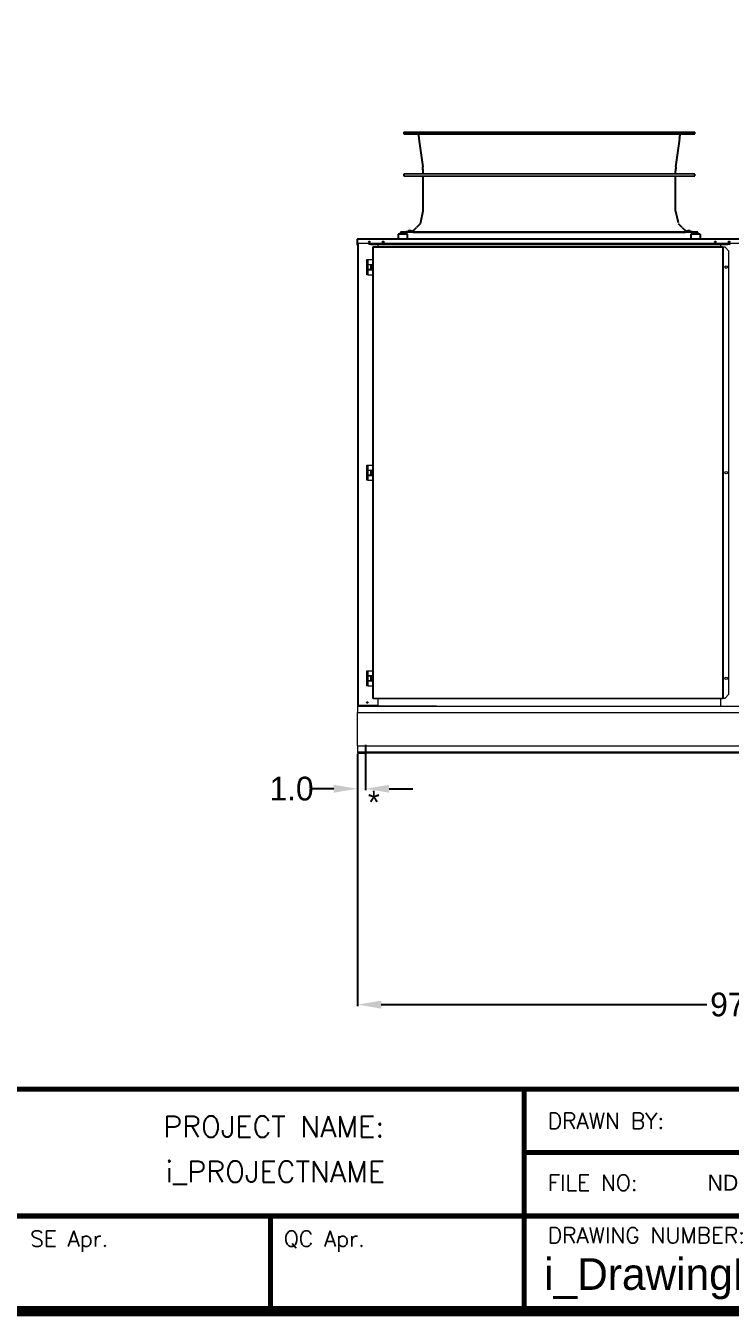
# Model space of a CAD drawing. Header units: inches. Extents: x 3125 to 3654, y -700 to -366.
# Drawn here: x 3472.2 to 3561.3, y -692.7 to -529.6 of the extents above; entities that cross this region are included whole.
import ezdxf
from ezdxf.enums import TextEntityAlignment as Align

# ---------------------------------------------------------------- set-up
doc = ezdxf.new("R2010")
doc.units = ezdxf.units.IN
doc.header["$MEASUREMENT"] = 0
doc.header["$PDSIZE"] = -1
doc.styles.add('SIMPLEX', font='SIMPLEX')
doc.dimstyles.get("Standard").update_dxf_attribs({"dimtxt": 3, "dimasz": 3, "dimexe": 0.18, "dimexo": 0.0625, "dimgap": 0.09, "dimtad": 0, "dimtih": 1, "dimtoh": 1, "dimdec": 1, "dimzin": 0, "dimdsep": 46, "dimtxsty": 'Standard', "dimcen": 0.09, "dimadec": 0, "dimazin": 0, "dimtfac": 1, "dimtdec": 1, "dimtofl": 0, "dimtmove": 0, "dimatfit": 3, "dimfxl": 1, "dimtolj": 1, "dimtzin": 0, "dimarcsym": 0})

# ---------------------------------------------------------------- blocks, each defined once
blk = doc.blocks.new('*D9')
at = {"color": 0, "lineweight": -2}
for p, q in [((3514.13, -621.63), (3514.13, -626.22)), ((3515.13, -622.56), (3515.13, -626.22)), ((3511.13, -626.04), (3508.13, -626.04)), ((3518.13, -626.04), (3521.13, -626.04))]:
    blk.add_line(p, q, dxfattribs=at)
at = {"color": 0}
for points in [[(3511.13, -625.54), (3511.13, -626.54), (3514.13, -626.04)], [(3518.13, -625.54), (3518.13, -626.54), (3515.13, -626.04)]]:
    blk.add_solid(points, dxfattribs=at)
at = {"layer": 'Defpoints', "color": 0}
for p in [(3514.13, -621.56), (3515.13, -622.5), (3514.13, -626.04)]:
    blk.add_point(p, dxfattribs=at)
at = {"color": 0, "insert": (3505.79, -626.04), "char_height": 3, "attachment_point": 5}
blk.add_mtext('\\A1;1.0', dxfattribs=at)
blk = doc.blocks.new('*D10')
at = {"color": 0, "lineweight": -2}
for p, q in [((3611.13, -621.56), (3611.13, -653.52)), ((3514.13, -621.69), (3514.13, -653.52)), ((3517.13, -653.34), (3558.29, -653.34)), ((3608.13, -653.34), (3566.97, -653.34))]:
    blk.add_line(p, q, dxfattribs=at)
at = {"color": 0}
for points in [[(3517.13, -652.84), (3517.13, -653.84), (3514.13, -653.34)], [(3608.13, -652.84), (3608.13, -653.84), (3611.13, -653.34)]]:
    blk.add_solid(points, dxfattribs=at)
at = {"layer": 'Defpoints', "color": 0}
for p in [(3514.13, -621.63), (3611.13, -621.5), (3514.13, -653.34)]:
    blk.add_point(p, dxfattribs=at)
at = {"color": 0, "insert": (3562.63, -653.34), "char_height": 3, "attachment_point": 5}
blk.add_mtext('\\A1;97.0', dxfattribs=at)

msp = doc.modelspace()

# ---------------------------------------------------------------- linework, layer by layer
at = {"color": 7, "linetype": 'Continuous', "lineweight": 25}
for p, q in [((3519.97, -543), (3519.97, -543.22)), ((3519.97, -543), (3525.36, -543)), ((3519.97, -543), (3519.97, -543.22)), ((3519.97, -543), (3525.36, -543)), ((3519.97, -543.22), (3520.62, -543.23)), ((3519.97, -543.22), (3525.36, -543.22)), ((3519.97, -543.22), (3520.62, -543.23)), ((3519.97, -543.22), (3525.36, -543.22)), ((3521.43, -543.24), (3521.67, -543.24)), ((3521.43, -543.24), (3521.67, -543.24)), ((3525.36, -543), (3556.78, -543)), ((3525.36, -543), (3556.78, -543)), ((3525.36, -543.22), (3556.78, -543.22)), ((3525.36, -543.22), (3556.78, -543.22)), ((3555.08, -543.24), (3555.32, -543.24)), ((3555.08, -543.24), (3555.32, -543.24)), ((3556.13, -543.23), (3556.78, -543.22)), ((3556.13, -543.23), (3556.78, -543.22)), ((3556.78, -543.22), (3556.78, -543)), ((3556.78, -543.22), (3556.78, -543)), ((3521.83, -543.37), (3521.89, -543.83)), ((3521.83, -543.37), (3521.89, -543.83)), ((3521.87, -543.83), (3521.96, -544.46)), ((3521.87, -543.83), (3521.96, -544.46)), ((3521.96, -544.46), (3522.38, -547.42)), ((3521.96, -544.46), (3522.38, -547.42)), ((3554.38, -547.42), (3554.8, -544.46)), ((3554.38, -547.42), (3554.8, -544.46)), ((3554.79, -544.46), (3554.88, -543.83)), ((3554.79, -544.46), (3554.88, -543.83)), ((3554.86, -543.83), (3554.93, -543.37)), ((3554.86, -543.83), (3554.93, -543.37)), ((3522.41, -547.96), (3522.41, -548.3)), ((3522.41, -547.96), (3522.41, -548.3)), ((3554.34, -548.3), (3554.34, -547.96)), ((3554.34, -548.3), (3554.34, -547.96)), ((3522.41, -548.3), (3519.97, -548.32)), ((3522.41, -548.3), (3519.97, -548.32)), ((3519.97, -548.32), (3519.97, -548.53)), ((3519.97, -548.32), (3519.97, -548.53)), ((3519.97, -548.53), (3522.41, -548.56)), ((3519.97, -548.53), (3522.41, -548.56)), ((3556.78, -548.32), (3522.41, -548.3)), ((3556.78, -548.32), (3522.41, -548.3)), ((3522.41, -548.56), (3556.78, -548.53)), ((3522.41, -548.56), (3556.78, -548.53)), ((3522.41, -548.56), (3522.41, -553.02)), ((3522.41, -548.56), (3522.41, -553.02)), ((3554.34, -553.02), (3554.34, -548.56)), ((3554.34, -553.02), (3554.34, -548.56)), ((3556.78, -548.53), (3556.78, -548.32)), ((3556.78, -548.53), (3556.78, -548.32)), ((3522.41, -553.02), (3522.08, -554.45)), ((3522.41, -553.02), (3522.08, -554.45)), ((3554.34, -553.02), (3554.68, -554.45)), ((3554.34, -553.02), (3554.68, -554.45)), ((3522.04, -554.62), (3521.58, -555.08)), ((3522.04, -554.62), (3521.58, -555.08)), ((3522.08, -554.45), (3522.04, -554.62)), ((3522.08, -554.45), (3522.04, -554.62)), ((3555.18, -555.08), (3554.71, -554.62)), ((3555.18, -555.08), (3554.71, -554.62)), ((3519.28, -555.91), (3519.28, -556.5)), ((3520.46, -555.91), (3519.28, -555.91)), ((3519.28, -555.91), (3519.28, -556.5)), ((3520.46, -555.91), (3519.28, -555.91)), ((3519.66, -555.68), (3519.57, -555.68)), ((3519.57, -555.68), (3519.57, -555.68)), ((3519.57, -555.68), (3519.58, -555.85)), ((3519.66, -555.68), (3519.57, -555.68)), ((3519.57, -555.68), (3519.57, -555.68)), ((3519.57, -555.68), (3519.58, -555.85)), ((3519.6, -555.85), (3519.59, -555.68)), ((3519.6, -555.85), (3519.59, -555.68)), ((3520.3, -555.67), (3519.66, -555.68)), ((3520.3, -555.67), (3519.66, -555.68)), ((3520.3, -555.6), (3520.3, -555.68)), ((3520.43, -555.6), (3520.3, -555.6)), ((3520.3, -555.6), (3520.3, -555.68)), ((3520.43, -555.6), (3520.3, -555.6)), ((3520.32, -555.68), (3520.31, -555.68)), ((3520.32, -555.68), (3520.31, -555.68)), ((3520.37, -555.68), (3520.32, -555.68)), ((3520.37, -555.68), (3520.32, -555.68)), ((3521.17, -555.6), (3520.43, -555.6)), ((3521.17, -555.6), (3520.43, -555.6)), ((3520.46, -556.5), (3520.46, -555.91)), ((3520.46, -556.5), (3520.46, -555.91)), ((3520.5, -555.56), (3520.5, -555.6)), ((3520.57, -555.56), (3520.5, -555.56)), ((3520.5, -555.56), (3520.5, -555.6)), ((3520.57, -555.56), (3520.5, -555.56)), ((3520.97, -555.56), (3520.57, -555.56)), ((3520.97, -555.56), (3520.57, -555.56)), ((3520.64, -555.48), (3520.64, -555.48)), ((3520.64, -555.48), (3520.64, -555.48)), ((3520.64, -555.48), (3520.64, -555.48)), ((3520.64, -555.48), (3520.64, -555.48)), ((3520.65, -555.48), (3520.65, -555.48)), ((3520.65, -555.48), (3520.66, -555.48)), ((3520.65, -555.48), (3520.65, -555.48)), ((3520.65, -555.48), (3520.66, -555.48)), ((3520.66, -555.48), (3520.66, -555.48)), ((3520.66, -555.48), (3520.66, -555.48)), ((3520.68, -555.48), (3520.68, -555.48)), ((3520.68, -555.48), (3520.68, -555.48)), ((3520.75, -555.48), (3520.75, -555.48)), ((3520.75, -555.48), (3520.75, -555.48)), ((3520.78, -555.48), (3520.78, -555.48)), ((3520.78, -555.48), (3520.78, -555.48)), ((3520.83, -555.48), (3520.83, -555.48)), ((3520.83, -555.48), (3520.83, -555.48)), ((3520.84, -555.48), (3520.84, -555.48)), ((3520.84, -555.48), (3520.84, -555.48)), ((3520.97, -555.57), (3521.26, -555.41)), ((3520.97, -555.57), (3521.26, -555.41)), ((3520.97, -555.6), (3520.97, -555.56)), ((3520.97, -555.6), (3520.97, -555.56)), ((3521.17, -555.68), (3521.17, -555.6)), ((3521.17, -555.68), (3521.17, -555.6)), ((3521.17, -555.64), (3555.59, -555.64)), ((3521.17, -555.64), (3555.59, -555.64)), ((3555.59, -555.67), (3521.17, -555.67)), ((3555.59, -555.67), (3521.17, -555.67)), ((3521.26, -555.41), (3521.59, -555.08)), ((3521.26, -555.41), (3521.59, -555.08)), ((3555.16, -555.08), (3555.5, -555.41)), ((3555.16, -555.08), (3555.5, -555.41)), ((3555.41, -555.91), (3555.41, -555.91)), ((3555.41, -555.91), (3555.41, -555.91)), ((3555.5, -555.41), (3555.79, -555.57)), ((3555.5, -555.41), (3555.79, -555.57)), ((3555.59, -555.6), (3555.59, -555.68)), ((3555.71, -555.6), (3555.59, -555.6)), ((3555.59, -555.6), (3555.59, -555.68)), ((3555.71, -555.6), (3555.59, -555.6)), ((3556.45, -555.6), (3555.71, -555.6)), ((3556.45, -555.6), (3555.71, -555.6)), ((3555.79, -555.56), (3555.78, -555.6)), ((3555.79, -555.56), (3555.78, -555.6)), ((3555.85, -555.56), (3555.79, -555.56)), ((3555.85, -555.56), (3555.79, -555.56)), ((3556.25, -555.56), (3555.85, -555.56)), ((3556.25, -555.56), (3555.85, -555.56)), ((3556.1, -555.48), (3556.1, -555.48)), ((3556.1, -555.48), (3556.1, -555.48)), ((3556.26, -555.6), (3556.25, -555.56)), ((3556.26, -555.6), (3556.25, -555.56)), ((3556.29, -555.91), (3556.29, -556.5)), ((3557.47, -555.91), (3556.29, -555.91)), ((3556.29, -555.91), (3556.29, -556.5)), ((3557.47, -555.91), (3556.29, -555.91)), ((3556.44, -555.68), (3556.39, -555.68)), ((3556.44, -555.68), (3556.39, -555.68)), ((3556.45, -555.68), (3556.44, -555.68)), ((3556.45, -555.68), (3556.44, -555.68)), ((3556.45, -555.68), (3556.45, -555.6)), ((3556.45, -555.68), (3556.45, -555.6)), ((3557.1, -555.68), (3556.45, -555.67)), ((3557.1, -555.68), (3556.45, -555.67)), ((3557.18, -555.68), (3557.1, -555.68)), ((3557.18, -555.68), (3557.1, -555.68)), ((3557.16, -555.85), (3557.16, -555.68)), ((3557.16, -555.85), (3557.16, -555.68)), ((3557.18, -555.85), (3557.18, -555.68)), ((3557.18, -555.85), (3557.18, -555.68)), ((3557.47, -555.91), (3557.47, -556.5)), ((3557.47, -555.91), (3557.47, -556.5)), ((3519.28, -556.5), (3520.46, -556.5)), ((3519.28, -556.5), (3520.46, -556.5)), ((3520.46, -556.5), (3556.29, -556.5)), ((3520.46, -556.5), (3556.29, -556.5)), ((3556.29, -556.5), (3557.47, -556.5)), ((3556.29, -556.5), (3557.47, -556.5))]:
    msp.add_line(p, q, dxfattribs=at)
at = {"color": 7, "linetype": 'Continuous', "lineweight": 15}
for p, q in [((3514.13, -556.58), (3514.05, -556.58)), ((3514.05, -556.58), (3514.05, -557.25)), ((3514.05, -557.25), (3514.13, -557.25)), ((3562.63, -556.5), (3514.13, -556.5)), ((3514.13, -556.58), (3514.13, -556.5)), ((3562.63, -556.58), (3514.13, -556.58)), ((3514.13, -557.11), (3514.13, -556.58)), ((3514.13, -556.58), (3514.13, -557.25)), ((3515.57, -557.11), (3514.13, -557.11)), ((3514.13, -557.11), (3514.13, -615.5)), ((3514.2, -557.11), (3514.2, -615.5)), ((3515.57, -557.11), (3515.57, -557.15)), ((3515.57, -557.11), (3561.19, -557.11)), ((3515.57, -557.11), (3515.57, -557.11)), ((3561.19, -557.11), (3515.57, -557.11)), ((3515.57, -557.15), (3515.57, -557.23)), ((3515.82, -557.16), (3515.57, -557.15)), ((3515.82, -557.24), (3515.57, -557.23)), ((3515.82, -557.16), (3515.82, -557.24)), ((3515.82, -557.16), (3560.94, -557.16)), ((3515.82, -557.24), (3560.94, -557.24)), ((3516.03, -557.56), (3516.03, -614.59)), ((3516.03, -557.56), (3516.1, -557.56)), ((3516.1, -557.56), (3516.1, -557.48)), ((3516.1, -557.48), (3560.29, -557.48)), ((3516.1, -557.56), (3516.1, -614.59)), ((3516.1, -557.56), (3560.29, -557.56)), ((3516.68, -557.24), (3516.68, -557.48)), ((3560.08, -557.48), (3560.08, -557.24)), ((3560.29, -557.48), (3560.29, -557.56)), ((3560.29, -557.56), (3560.29, -614.59)), ((3560.29, -557.56), (3560.37, -557.56)), ((3560.37, -557.56), (3560.37, -614.59)), ((3560.37, -614.59), (3560.37, -557.56)), ((3560.37, -557.56), (3560.37, -557.56)), ((3560.6, -557.56), (3560.37, -557.56)), ((3560.6, -557.56), (3561.1, -558.06)), ((3561.19, -557.15), (3560.94, -557.16)), ((3560.94, -557.16), (3560.94, -557.24)), ((3561.19, -557.23), (3560.94, -557.24)), ((3561.19, -557.15), (3561.19, -557.11)), ((3561.19, -557.11), (3561.19, -557.11)), ((3562.63, -557.11), (3561.19, -557.11)), ((3561.19, -557.15), (3561.19, -557.23)), ((3515.3, -559.74), (3515.3, -559.11)), ((3515.3, -559.11), (3515.43, -559.11)), ((3515.43, -559.11), (3515.43, -559.74)), ((3515.43, -559.11), (3516.03, -559.11)), ((3561.1, -614.09), (3561.1, -558.06)), ((3515.43, -559.74), (3515.3, -559.74)), ((3515.3, -560.39), (3515.3, -559.76)), ((3515.3, -559.76), (3515.43, -559.76)), ((3515.43, -560.39), (3515.3, -560.39)), ((3515.3, -561.04), (3515.3, -560.41)), ((3515.3, -560.41), (3515.43, -560.41)), ((3515.43, -561.04), (3515.3, -561.04)), ((3515.43, -559.74), (3516.03, -559.74)), ((3515.43, -559.76), (3515.43, -560.39)), ((3515.43, -559.76), (3515.81, -559.76)), ((3515.81, -560.39), (3515.43, -560.39)), ((3515.43, -560.41), (3515.43, -561.04)), ((3515.43, -560.41), (3516.03, -560.41)), ((3515.43, -561.04), (3516.03, -561.04)), ((3515.46, -559.74), (3515.46, -559.76)), ((3515.46, -560.39), (3515.46, -560.41)), ((3515.78, -559.76), (3515.78, -559.74)), ((3515.78, -560.41), (3515.78, -560.39)), ((3515.81, -560.39), (3515.81, -559.76)), ((3515.81, -559.76), (3515.93, -559.76)), ((3515.93, -560.39), (3515.81, -560.39)), ((3515.93, -559.76), (3515.93, -560.39)), ((3515.3, -585.74), (3515.3, -585.11)), ((3515.3, -585.11), (3515.43, -585.11)), ((3515.43, -585.74), (3515.3, -585.74)), ((3515.3, -586.39), (3515.3, -585.76)), ((3515.3, -585.76), (3515.43, -585.76)), ((3515.43, -585.11), (3515.43, -585.74)), ((3515.43, -585.11), (3516.03, -585.11)), ((3515.43, -585.74), (3516.03, -585.74)), ((3515.43, -585.76), (3515.43, -586.39)), ((3515.43, -585.76), (3515.81, -585.76)), ((3515.46, -585.74), (3515.46, -585.76)), ((3515.78, -585.76), (3515.78, -585.74)), ((3515.81, -586.39), (3515.81, -585.76)), ((3515.81, -585.76), (3515.93, -585.76)), ((3515.93, -585.76), (3515.93, -586.39)), ((3515.43, -586.39), (3515.3, -586.39)), ((3515.3, -587.04), (3515.3, -586.41)), ((3515.3, -586.41), (3515.43, -586.41)), ((3515.43, -587.04), (3515.3, -587.04)), ((3515.81, -586.39), (3515.43, -586.39)), ((3515.43, -586.41), (3515.43, -587.04)), ((3515.43, -586.41), (3516.03, -586.41)), ((3515.43, -587.04), (3516.03, -587.04)), ((3515.46, -586.39), (3515.46, -586.41)), ((3515.78, -586.41), (3515.78, -586.39)), ((3515.93, -586.39), (3515.81, -586.39)), ((3515.3, -611.74), (3515.3, -611.11)), ((3515.3, -611.11), (3515.43, -611.11)), ((3515.43, -611.74), (3515.3, -611.74)), ((3515.3, -612.39), (3515.3, -611.76)), ((3515.3, -611.76), (3515.43, -611.76)), ((3515.43, -611.11), (3515.43, -611.74)), ((3515.43, -611.11), (3516.03, -611.11)), ((3515.43, -611.74), (3516.03, -611.74)), ((3515.43, -611.76), (3515.43, -612.39)), ((3515.43, -611.76), (3515.81, -611.76)), ((3515.46, -611.74), (3515.46, -611.76)), ((3515.78, -611.76), (3515.78, -611.74)), ((3515.81, -612.39), (3515.81, -611.76)), ((3515.81, -611.76), (3515.93, -611.76)), ((3515.93, -611.76), (3515.93, -612.39)), ((3515.43, -612.39), (3515.3, -612.39)), ((3515.3, -613.04), (3515.3, -612.41)), ((3515.3, -612.41), (3515.43, -612.41)), ((3515.43, -613.04), (3515.3, -613.04)), ((3515.81, -612.39), (3515.43, -612.39)), ((3515.43, -612.41), (3515.43, -613.04)), ((3515.43, -612.41), (3516.03, -612.41)), ((3515.43, -613.04), (3516.03, -613.04)), ((3515.46, -612.39), (3515.46, -612.41)), ((3515.78, -612.41), (3515.78, -612.39)), ((3515.93, -612.39), (3515.81, -612.39)), ((3516.03, -614.59), (3516.1, -614.59)), ((3516.1, -614.59), (3560.29, -614.59)), ((3516.1, -614.67), (3516.1, -614.59)), ((3560.29, -614.67), (3516.1, -614.67)), ((3516.68, -614.67), (3516.68, -615.5)), ((3560.08, -615.5), (3560.08, -614.67)), ((3560.29, -614.59), (3560.37, -614.59)), ((3560.29, -614.59), (3560.29, -614.67)), ((3560.37, -614.59), (3560.37, -614.59)), ((3560.37, -614.59), (3560.6, -614.59)), ((3561.1, -614.09), (3560.6, -614.59)), ((3514.2, -615.5), (3514.13, -615.5)), ((3514.13, -615.5), (3514.13, -615.61)), ((3514.13, -615.61), (3611.13, -615.61)), ((3514.13, -615.61), (3514.13, -616.38)), ((3524.13, -615.61), (3514.13, -615.61)), ((3514.13, -616.38), (3611.13, -616.38)), ((3514.13, -620.63), (3514.13, -616.38)), ((3516.68, -615.5), (3514.2, -615.5)), ((3514.13, -620.63), (3611.13, -620.63)), ((3514.13, -620.63), (3514.13, -621.39)), ((3514.13, -621.39), (3611.13, -621.39)), ((3514.13, -621.39), (3514.13, -621.5)), ((3514.13, -621.5), (3611.13, -621.5))]:
    msp.add_line(p, q, dxfattribs=at)
at = {"color": 7}
for p, q in [((3514.13, -621.5), (3515.13, -621.5)), ((3515.13, -620.5), (3515.13, -622.5))]:
    msp.add_line(p, q, dxfattribs=at)
at = {"color": 7, "lineweight": 25}
for p, q in [((3422.94, -664.03), (3583.32, -664.03)), ((3535.2, -664.03), (3535.2, -680.07)), ((3535.2, -672.05), (3583.32, -672.05)), ((3535.2, -680.07), (3535.2, -672.05)), ((3583.32, -680.07), (3422.94, -680.07)), ((3503.13, -680.07), (3503.13, -692.1)), ((3535.2, -680.07), (3535.2, -692.1))]:
    msp.add_line(p, q, dxfattribs=at)
for points, const_width in [([(3134.25, -692.1), (3647.47, -692.1), (3647.47, -371.34), (3134.25, -371.34), (3134.25, -692.1)], 1.28), ([(3647.47, -664.03), (3262.56, -664.03), (3262.56, -692.1)], 0.642), ([(3535.2, -664.03), (3535.2, -692.1)], 0.642), ([(3583.32, -672.05), (3535.2, -672.05), (3535.2, -692.1)], 0.642), ([(3583.32, -680.07), (3422.94, -680.07)], 0.642), ([(3503.13, -680.07), (3503.13, -692.1)], 0.642)]:
    msp.add_lwpolyline(points, dxfattribs=dict(at, const_width=const_width))
at = {"color": 7, "linetype": 'Continuous', "lineweight": 15}
for centre, radius in [((3515.63, -556.88), 0.0995), ((3517.38, -556.88), 0.0995), ((3559.38, -556.88), 0.0995), ((3561.13, -556.88), 0.0995), ((3560.74, -560.08), 0.156), ((3560.74, -586.08), 0.156), ((3560.74, -612.08), 0.156), ((3515.38, -615.13), 0.0995)]:
    msp.add_circle(centre, radius, dxfattribs=at)
at = {"color": 7, "linetype": 'Continuous', "lineweight": 25}
for centre, radius, start, end in [((3518.48, -547.96), 3.94, 0, 8.0002), ((3518.48, -547.96), 3.94, 0, 8.0002), ((3558.28, -547.96), 3.94, 171.9998, 180), ((3558.28, -547.96), 3.94, 171.9998, 180), ((3519.64, -555.85), 0.0591, 181, 270), ((3519.64, -555.85), 0.0591, 181, 270), ((3556.02, -555.78), 0.316, 111.9844, 137.4745), ((3556.02, -555.78), 0.316, 111.9844, 137.4745), ((3556.02, -555.78), 0.316, 42.5255, 68.0514), ((3556.02, -555.78), 0.316, 42.5255, 68.0514)]:
    msp.add_arc(centre, radius, start, end, dxfattribs=at)
at = {"color": 7, "linetype": 'Continuous', "lineweight": 15}
for radius in [0.0757, 0.001]:
    msp.add_arc((3514.13, -556.58), radius, 90, 180, dxfattribs=at)
at = {"color": 7, "linetype": 'Continuous', "lineweight": 25}
for points, knots in [([(3520.62, -543.23), (3520.62, -543.23), (3520.63, -543.23), (3520.66, -543.23), (3520.71, -543.23), (3520.78, -543.23), (3520.87, -543.23), (3520.98, -543.23), (3521.11, -543.23), (3521.24, -543.24), (3521.35, -543.24), (3521.42, -543.24), (3521.43, -543.24)], [0, 0, 0, 0, 0.085907, 0.192945, 0.303087, 0.410126, 0.520268, 0.62731, 0.737455, 0.844501, 0.954651, 1, 1, 1, 1]), ([(3520.62, -543.23), (3520.62, -543.23), (3520.63, -543.23), (3520.66, -543.23), (3520.71, -543.23), (3520.78, -543.23), (3520.87, -543.23), (3520.98, -543.23), (3521.11, -543.23), (3521.24, -543.24), (3521.35, -543.24), (3521.42, -543.24), (3521.43, -543.24)], [0, 0, 0, 0, 0.085907, 0.192945, 0.303087, 0.410126, 0.520268, 0.62731, 0.737455, 0.844501, 0.954651, 1, 1, 1, 1]), ([(3520.77, -543.23), (3520.78, -543.23), (3520.81, -543.23), (3520.88, -543.23), (3520.96, -543.23), (3521.05, -543.23), (3521.13, -543.23), (3521.2, -543.23), (3521.24, -543.23), (3521.26, -543.23), (3521.25, -543.23), (3521.23, -543.23), (3521.2, -543.23), (3521.13, -543.23), (3521.05, -543.23), (3520.96, -543.23), (3520.87, -543.23), (3520.81, -543.23), (3520.76, -543.23), (3520.74, -543.23), (3520.75, -543.23), (3520.76, -543.23), (3520.77, -543.23)], [0, 0, 0, 0, 0.053684, 0.107369, 0.161054, 0.214742, 0.268431, 0.32212, 0.375808, 0.429494, 0.483179, 0.5, 0.553684, 0.607368, 0.661054, 0.714742, 0.768431, 0.82212, 0.875808, 0.929494, 0.983178, 1, 1, 1, 1]), ([(3520.77, -543.23), (3520.78, -543.23), (3520.81, -543.23), (3520.88, -543.23), (3520.96, -543.23), (3521.05, -543.23), (3521.13, -543.23), (3521.2, -543.23), (3521.24, -543.23), (3521.26, -543.23), (3521.25, -543.23), (3521.23, -543.23), (3521.2, -543.23), (3521.13, -543.23), (3521.05, -543.23), (3520.96, -543.23), (3520.87, -543.23), (3520.81, -543.23), (3520.76, -543.23), (3520.74, -543.23), (3520.75, -543.23), (3520.76, -543.23), (3520.77, -543.23)], [0, 0, 0, 0, 0.053684, 0.107369, 0.161054, 0.214742, 0.268431, 0.32212, 0.375808, 0.429494, 0.483179, 0.5, 0.553684, 0.607368, 0.661054, 0.714742, 0.768431, 0.82212, 0.875808, 0.929494, 0.983178, 1, 1, 1, 1]), ([(3521.83, -543.37), (3521.82, -543.36), (3521.82, -543.32), (3521.78, -543.28), (3521.74, -543.25), (3521.7, -543.24), (3521.68, -543.24), (3521.67, -543.24)], [0, 0, 0, 0, 0.236553, 0.473094, 0.709954, 0.947343, 1, 1, 1, 1]), ([(3521.83, -543.37), (3521.82, -543.36), (3521.82, -543.32), (3521.78, -543.28), (3521.74, -543.25), (3521.7, -543.24), (3521.68, -543.24), (3521.67, -543.24)], [0, 0, 0, 0, 0.236553, 0.473094, 0.709954, 0.947343, 1, 1, 1, 1]), ([(3523.47, -543.23), (3523.49, -543.23), (3523.53, -543.23), (3523.62, -543.23), (3523.71, -543.23), (3523.79, -543.23), (3523.85, -543.23), (3523.89, -543.23), (3523.91, -543.23), (3523.89, -543.23), (3523.86, -543.23), (3523.82, -543.23), (3523.76, -543.23), (3523.68, -543.23), (3523.59, -543.23), (3523.51, -543.23), (3523.44, -543.23), (3523.4, -543.23), (3523.39, -543.23), (3523.4, -543.23), (3523.43, -543.23), (3523.46, -543.23), (3523.47, -543.23)], [0, 0, 0, 0, 0.053685, 0.107369, 0.161054, 0.214742, 0.268431, 0.32212, 0.375808, 0.429494, 0.483179, 0.5, 0.553684, 0.607369, 0.661054, 0.714742, 0.768431, 0.82212, 0.875808, 0.929494, 0.983179, 1, 1, 1, 1]), ([(3523.47, -543.23), (3523.49, -543.23), (3523.53, -543.23), (3523.62, -543.23), (3523.71, -543.23), (3523.79, -543.23), (3523.85, -543.23), (3523.89, -543.23), (3523.91, -543.23), (3523.89, -543.23), (3523.86, -543.23), (3523.82, -543.23), (3523.76, -543.23), (3523.68, -543.23), (3523.59, -543.23), (3523.51, -543.23), (3523.44, -543.23), (3523.4, -543.23), (3523.39, -543.23), (3523.4, -543.23), (3523.43, -543.23), (3523.46, -543.23), (3523.47, -543.23)], [0, 0, 0, 0, 0.053685, 0.107369, 0.161054, 0.214742, 0.268431, 0.32212, 0.375808, 0.429494, 0.483179, 0.5, 0.553684, 0.607369, 0.661054, 0.714742, 0.768431, 0.82212, 0.875808, 0.929494, 0.983179, 1, 1, 1, 1]), ([(3528.44, -543.23), (3528.47, -543.23), (3528.52, -543.23), (3528.61, -543.23), (3528.69, -543.23), (3528.75, -543.23), (3528.79, -543.23), (3528.8, -543.23), (3528.78, -543.23), (3528.73, -543.23), (3528.68, -543.23), (3528.62, -543.23), (3528.55, -543.23), (3528.46, -543.23), (3528.38, -543.23), (3528.32, -543.23), (3528.28, -543.23), (3528.28, -543.23), (3528.29, -543.23), (3528.34, -543.23), (3528.39, -543.23), (3528.43, -543.23), (3528.44, -543.23)], [0, 0, 0, 0, 0.053684, 0.107369, 0.161054, 0.214742, 0.268431, 0.32212, 0.375808, 0.429494, 0.483178, 0.5, 0.553684, 0.607369, 0.661055, 0.714742, 0.768431, 0.82212, 0.875808, 0.929494, 0.983179, 1, 1, 1, 1]), ([(3528.44, -543.23), (3528.47, -543.23), (3528.52, -543.23), (3528.61, -543.23), (3528.69, -543.23), (3528.75, -543.23), (3528.79, -543.23), (3528.8, -543.23), (3528.78, -543.23), (3528.73, -543.23), (3528.68, -543.23), (3528.62, -543.23), (3528.55, -543.23), (3528.46, -543.23), (3528.38, -543.23), (3528.32, -543.23), (3528.28, -543.23), (3528.28, -543.23), (3528.29, -543.23), (3528.34, -543.23), (3528.39, -543.23), (3528.43, -543.23), (3528.44, -543.23)], [0, 0, 0, 0, 0.053684, 0.107369, 0.161054, 0.214742, 0.268431, 0.32212, 0.375808, 0.429494, 0.483178, 0.5, 0.553684, 0.607369, 0.661055, 0.714742, 0.768431, 0.82212, 0.875808, 0.929494, 0.983179, 1, 1, 1, 1]), ([(3548.4, -543.23), (3548.42, -543.23), (3548.46, -543.23), (3548.48, -543.23), (3548.48, -543.23), (3548.44, -543.23), (3548.38, -543.23), (3548.31, -543.23), (3548.22, -543.23), (3548.13, -543.23), (3548.07, -543.23), (3548.02, -543.23), (3547.99, -543.23), (3547.96, -543.23), (3547.97, -543.23), (3548, -543.23), (3548.06, -543.23), (3548.14, -543.23), (3548.22, -543.23), (3548.31, -543.23), (3548.37, -543.23), (3548.4, -543.23), (3548.4, -543.23)], [0, 0, 0, 0, 0.053685, 0.107369, 0.161054, 0.214742, 0.268431, 0.32212, 0.375808, 0.429494, 0.483179, 0.5, 0.553684, 0.607369, 0.661054, 0.714742, 0.768431, 0.82212, 0.875808, 0.929494, 0.983179, 1, 1, 1, 1]), ([(3548.4, -543.23), (3548.42, -543.23), (3548.46, -543.23), (3548.48, -543.23), (3548.48, -543.23), (3548.44, -543.23), (3548.38, -543.23), (3548.31, -543.23), (3548.22, -543.23), (3548.13, -543.23), (3548.07, -543.23), (3548.02, -543.23), (3547.99, -543.23), (3547.96, -543.23), (3547.97, -543.23), (3548, -543.23), (3548.06, -543.23), (3548.14, -543.23), (3548.22, -543.23), (3548.31, -543.23), (3548.37, -543.23), (3548.4, -543.23), (3548.4, -543.23)], [0, 0, 0, 0, 0.053685, 0.107369, 0.161054, 0.214742, 0.268431, 0.32212, 0.375808, 0.429494, 0.483179, 0.5, 0.553684, 0.607369, 0.661054, 0.714742, 0.768431, 0.82212, 0.875808, 0.929494, 0.983179, 1, 1, 1, 1]), ([(3553.35, -543.23), (3553.35, -543.23), (3553.37, -543.23), (3553.36, -543.23), (3553.32, -543.23), (3553.26, -543.23), (3553.18, -543.23), (3553.09, -543.23), (3553.01, -543.23), (3552.93, -543.23), (3552.89, -543.23), (3552.86, -543.23), (3552.85, -543.23), (3552.86, -543.23), (3552.9, -543.23), (3552.96, -543.23), (3553.04, -543.23), (3553.12, -543.23), (3553.21, -543.23), (3553.28, -543.23), (3553.33, -543.23), (3553.34, -543.23), (3553.35, -543.23)], [0, 0, 0, 0, 0.053684, 0.107369, 0.161054, 0.214742, 0.268431, 0.32212, 0.375808, 0.429494, 0.483178, 0.5, 0.553684, 0.607369, 0.661055, 0.714742, 0.768431, 0.82212, 0.875808, 0.929494, 0.983179, 1, 1, 1, 1]), ([(3553.35, -543.23), (3553.35, -543.23), (3553.37, -543.23), (3553.36, -543.23), (3553.32, -543.23), (3553.26, -543.23), (3553.18, -543.23), (3553.09, -543.23), (3553.01, -543.23), (3552.93, -543.23), (3552.89, -543.23), (3552.86, -543.23), (3552.85, -543.23), (3552.86, -543.23), (3552.9, -543.23), (3552.96, -543.23), (3553.04, -543.23), (3553.12, -543.23), (3553.21, -543.23), (3553.28, -543.23), (3553.33, -543.23), (3553.34, -543.23), (3553.35, -543.23)], [0, 0, 0, 0, 0.053684, 0.107369, 0.161054, 0.214742, 0.268431, 0.32212, 0.375808, 0.429494, 0.483178, 0.5, 0.553684, 0.607369, 0.661055, 0.714742, 0.768431, 0.82212, 0.875808, 0.929494, 0.983179, 1, 1, 1, 1]), ([(3555.08, -543.24), (3555.07, -543.24), (3555.03, -543.24), (3554.98, -543.27), (3554.95, -543.31), (3554.93, -543.35), (3554.93, -543.37), (3554.93, -543.37)], [0, 0, 0, 0, 0.237768, 0.475541, 0.713069, 0.950081, 1, 1, 1, 1]), ([(3555.08, -543.24), (3555.07, -543.24), (3555.03, -543.24), (3554.98, -543.27), (3554.95, -543.31), (3554.93, -543.35), (3554.93, -543.37), (3554.93, -543.37)], [0, 0, 0, 0, 0.237768, 0.475541, 0.713069, 0.950081, 1, 1, 1, 1]), ([(3555.32, -543.24), (3555.37, -543.24), (3555.46, -543.24), (3555.59, -543.23), (3555.72, -543.23), (3555.84, -543.23), (3555.94, -543.23), (3556.02, -543.23), (3556.08, -543.23), (3556.12, -543.23), (3556.14, -543.23), (3556.13, -543.23), (3556.13, -543.23)], [0, 0, 0, 0, 0.107042, 0.217187, 0.324229, 0.434374, 0.541414, 0.651557, 0.758592, 0.868733, 0.975764, 1, 1, 1, 1]), ([(3555.32, -543.24), (3555.37, -543.24), (3555.46, -543.24), (3555.59, -543.23), (3555.72, -543.23), (3555.84, -543.23), (3555.94, -543.23), (3556.02, -543.23), (3556.08, -543.23), (3556.12, -543.23), (3556.14, -543.23), (3556.13, -543.23), (3556.13, -543.23)], [0, 0, 0, 0, 0.107042, 0.217187, 0.324229, 0.434374, 0.541414, 0.651557, 0.758592, 0.868733, 0.975764, 1, 1, 1, 1]), ([(3556.01, -543.23), (3556.01, -543.23), (3556, -543.23), (3555.96, -543.23), (3555.89, -543.23), (3555.81, -543.23), (3555.72, -543.23), (3555.64, -543.23), (3555.57, -543.23), (3555.52, -543.23), (3555.5, -543.23), (3555.5, -543.23), (3555.51, -543.23), (3555.55, -543.23), (3555.62, -543.23), (3555.7, -543.23), (3555.78, -543.23), (3555.87, -543.23), (3555.94, -543.23), (3555.99, -543.23), (3556.01, -543.23), (3556.01, -543.23), (3556.01, -543.23)], [0, 0, 0, 0, 0.053685, 0.107368, 0.161055, 0.214742, 0.268432, 0.322121, 0.375809, 0.429494, 0.483179, 0.5, 0.553685, 0.607369, 0.661055, 0.714742, 0.768431, 0.822121, 0.875809, 0.929494, 0.983179, 1, 1, 1, 1]), ([(3556.01, -543.23), (3556.01, -543.23), (3556, -543.23), (3555.96, -543.23), (3555.89, -543.23), (3555.81, -543.23), (3555.72, -543.23), (3555.64, -543.23), (3555.57, -543.23), (3555.52, -543.23), (3555.5, -543.23), (3555.5, -543.23), (3555.51, -543.23), (3555.55, -543.23), (3555.62, -543.23), (3555.7, -543.23), (3555.78, -543.23), (3555.87, -543.23), (3555.94, -543.23), (3555.99, -543.23), (3556.01, -543.23), (3556.01, -543.23), (3556.01, -543.23)], [0, 0, 0, 0, 0.053685, 0.107368, 0.161055, 0.214742, 0.268432, 0.322121, 0.375809, 0.429494, 0.483179, 0.5, 0.553685, 0.607369, 0.661055, 0.714742, 0.768431, 0.822121, 0.875809, 0.929494, 0.983179, 1, 1, 1, 1]), ([(3519.59, -555.68), (3519.59, -555.68), (3519.58, -555.68), (3519.58, -555.68), (3519.57, -555.68), (3519.57, -555.68)], [0, 0, 0, 0, 0.5, 0.5, 1, 1, 1, 1]), ([(3519.59, -555.68), (3519.59, -555.68), (3519.58, -555.68), (3519.58, -555.68), (3519.57, -555.68), (3519.57, -555.68)], [0, 0, 0, 0, 0.5, 0.5, 1, 1, 1, 1]), ([(3519.65, -555.91), (3519.65, -555.91), (3519.64, -555.91), (3519.62, -555.9), (3519.62, -555.9), (3519.61, -555.89), (3519.6, -555.88), (3519.6, -555.87), (3519.6, -555.86), (3519.6, -555.85)], [0, 0, 0, 0, 0.25, 0.25, 0.5, 0.5, 0.75, 0.75, 1, 1, 1, 1]), ([(3519.65, -555.91), (3519.65, -555.91), (3519.64, -555.91), (3519.62, -555.9), (3519.62, -555.9), (3519.61, -555.89), (3519.6, -555.88), (3519.6, -555.87), (3519.6, -555.86), (3519.6, -555.85)], [0, 0, 0, 0, 0.25, 0.25, 0.5, 0.5, 0.75, 0.75, 1, 1, 1, 1]), ([(3520.3, -555.68), (3520.29, -555.68), (3520.26, -555.68), (3520.2, -555.68), (3520.13, -555.68), (3520.08, -555.68), (3520.04, -555.68), (3520.02, -555.68), (3520.02, -555.68), (3520.03, -555.68), (3520.06, -555.68), (3520.11, -555.68), (3520.18, -555.68), (3520.24, -555.68), (3520.28, -555.68), (3520.3, -555.67)], [0, 0, 0, 0, 0.056542, 0.140133, 0.223723, 0.307311, 0.390897, 0.474479, 0.500668, 0.584253, 0.667837, 0.751422, 0.835011, 0.918601, 1, 1, 1, 1]), ([(3520.3, -555.68), (3520.29, -555.68), (3520.26, -555.68), (3520.2, -555.68), (3520.13, -555.68), (3520.08, -555.68), (3520.04, -555.68), (3520.02, -555.68), (3520.02, -555.68), (3520.03, -555.68), (3520.06, -555.68), (3520.11, -555.68), (3520.18, -555.68), (3520.24, -555.68), (3520.28, -555.68), (3520.3, -555.67)], [0, 0, 0, 0, 0.056542, 0.140133, 0.223723, 0.307311, 0.390897, 0.474479, 0.500668, 0.584253, 0.667837, 0.751422, 0.835011, 0.918601, 1, 1, 1, 1]), ([(3521.16, -555.68), (3521.16, -555.68), (3521.16, -555.68), (3521.11, -555.68), (3521.01, -555.68), (3520.88, -555.68), (3520.73, -555.68), (3520.59, -555.68), (3520.49, -555.68), (3520.42, -555.68), (3520.39, -555.68), (3520.37, -555.68)], [0, 0, 0, 0, 0.08774, 0.218186, 0.348637, 0.479093, 0.609552, 0.740009, 0.870464, 0.911349, 1, 1, 1, 1]), ([(3521.16, -555.68), (3521.16, -555.68), (3521.16, -555.68), (3521.11, -555.68), (3521.01, -555.68), (3520.88, -555.68), (3520.73, -555.68), (3520.59, -555.68), (3520.49, -555.68), (3520.42, -555.68), (3520.39, -555.68), (3520.37, -555.68)], [0, 0, 0, 0, 0.08774, 0.218186, 0.348637, 0.479093, 0.609552, 0.740009, 0.870464, 0.911349, 1, 1, 1, 1]), ([(3520.63, -555.48), (3520.61, -555.49), (3520.58, -555.5), (3520.54, -555.53), (3520.51, -555.55), (3520.51, -555.56)], [0, 0, 0, 0, 0.327422, 0.724009, 1, 1, 1, 1]), ([(3520.63, -555.48), (3520.61, -555.49), (3520.58, -555.5), (3520.54, -555.53), (3520.51, -555.55), (3520.51, -555.56)], [0, 0, 0, 0, 0.327422, 0.724009, 1, 1, 1, 1]), ([(3520.64, -555.48), (3520.63, -555.48), (3520.63, -555.48), (3520.63, -555.48), (3520.63, -555.48)], [0, 0, 0, 0, 0.874699, 1, 1, 1, 1]), ([(3520.64, -555.48), (3520.63, -555.48), (3520.63, -555.48), (3520.63, -555.48), (3520.63, -555.48)], [0, 0, 0, 0, 0.874699, 1, 1, 1, 1]), ([(3520.64, -555.48), (3520.64, -555.48), (3520.64, -555.48), (3520.64, -555.48), (3520.65, -555.48)], [0, 0, 0, 0, 0.4996563, 1, 1, 1, 1]), ([(3520.65, -555.48), (3520.65, -555.48), (3520.65, -555.48), (3520.65, -555.48), (3520.64, -555.48), (3520.64, -555.48)], [0, 0, 0, 0, 0.1143518, 0.9074961, 1, 1, 1, 1]), ([(3520.7, -555.48), (3520.69, -555.48), (3520.68, -555.48), (3520.67, -555.48), (3520.66, -555.48), (3520.65, -555.48), (3520.65, -555.48), (3520.64, -555.48), (3520.64, -555.48), (3520.64, -555.48)], [0, 0, 0, 0, 0.175487, 0.351146, 0.522558, 0.601245, 0.767206, 0.93307, 1, 1, 1, 1]), ([(3520.64, -555.48), (3520.64, -555.48), (3520.64, -555.48), (3520.64, -555.48), (3520.65, -555.48)], [0, 0, 0, 0, 0.4996563, 1, 1, 1, 1]), ([(3520.65, -555.48), (3520.65, -555.48), (3520.65, -555.48), (3520.65, -555.48), (3520.64, -555.48), (3520.64, -555.48)], [0, 0, 0, 0, 0.1143518, 0.9074961, 1, 1, 1, 1]), ([(3520.7, -555.48), (3520.69, -555.48), (3520.68, -555.48), (3520.67, -555.48), (3520.66, -555.48), (3520.65, -555.48), (3520.65, -555.48), (3520.64, -555.48), (3520.64, -555.48), (3520.64, -555.48)], [0, 0, 0, 0, 0.175487, 0.351146, 0.522558, 0.601245, 0.767206, 0.93307, 1, 1, 1, 1]), ([(3520.68, -555.48), (3520.68, -555.48), (3520.68, -555.48), (3520.67, -555.48), (3520.66, -555.48), (3520.66, -555.48), (3520.66, -555.48), (3520.66, -555.48)], [0, 0, 0, 0, 0.2464974, 0.4933322, 0.7330389, 0.972083, 1, 1, 1, 1]), ([(3520.68, -555.48), (3520.68, -555.48), (3520.68, -555.48), (3520.67, -555.48), (3520.66, -555.48), (3520.66, -555.48), (3520.66, -555.48), (3520.66, -555.48)], [0, 0, 0, 0, 0.2464974, 0.4933322, 0.7330389, 0.972083, 1, 1, 1, 1]), ([(3520.68, -555.48), (3520.68, -555.48), (3520.68, -555.48), (3520.68, -555.48), (3520.68, -555.48)], [0, 0, 0, 0, 0.874185, 1, 1, 1, 1]), ([(3520.68, -555.48), (3520.68, -555.48), (3520.68, -555.48), (3520.68, -555.48), (3520.68, -555.48)], [0, 0, 0, 0, 0.874185, 1, 1, 1, 1]), ([(3520.7, -555.48), (3520.7, -555.48), (3520.7, -555.48), (3520.71, -555.48), (3520.72, -555.48), (3520.72, -555.48), (3520.73, -555.48), (3520.73, -555.48)], [0, 0, 0, 0, 0.246483, 0.493347, 0.733061, 0.972099, 1, 1, 1, 1]), ([(3520.7, -555.48), (3520.7, -555.48), (3520.7, -555.48), (3520.71, -555.48), (3520.72, -555.48), (3520.72, -555.48), (3520.73, -555.48), (3520.73, -555.48)], [0, 0, 0, 0, 0.246483, 0.493347, 0.733061, 0.972099, 1, 1, 1, 1]), ([(3520.8, -555.48), (3520.8, -555.48), (3520.79, -555.48), (3520.79, -555.48), (3520.77, -555.48), (3520.76, -555.48), (3520.75, -555.48), (3520.73, -555.48), (3520.73, -555.48), (3520.73, -555.48)], [0, 0, 0, 0, 0.145992, 0.292129, 0.434742, 0.573234, 0.710145, 0.848574, 1, 1, 1, 1]), ([(3520.8, -555.48), (3520.8, -555.48), (3520.79, -555.48), (3520.79, -555.48), (3520.77, -555.48), (3520.76, -555.48), (3520.75, -555.48), (3520.73, -555.48), (3520.73, -555.48), (3520.73, -555.48)], [0, 0, 0, 0, 0.145992, 0.292129, 0.434742, 0.573234, 0.710145, 0.848574, 1, 1, 1, 1]), ([(3520.74, -555.48), (3520.74, -555.48), (3520.74, -555.48), (3520.75, -555.48), (3520.75, -555.48)], [0, 0, 0, 0, 0.095383, 1, 1, 1, 1]), ([(3520.74, -555.48), (3520.74, -555.48), (3520.74, -555.48), (3520.75, -555.48), (3520.75, -555.48)], [0, 0, 0, 0, 0.095383, 1, 1, 1, 1]), ([(3520.78, -555.48), (3520.77, -555.48), (3520.77, -555.48), (3520.76, -555.48), (3520.75, -555.48), (3520.75, -555.48)], [0, 0, 0, 0, 0.5, 0.5, 1, 1, 1, 1]), ([(3520.78, -555.48), (3520.77, -555.48), (3520.77, -555.48), (3520.76, -555.48), (3520.75, -555.48), (3520.75, -555.48)], [0, 0, 0, 0, 0.5, 0.5, 1, 1, 1, 1]), ([(3520.78, -555.48), (3520.78, -555.48), (3520.79, -555.48), (3520.79, -555.48), (3520.79, -555.48)], [0, 0, 0, 0, 0.874189, 1, 1, 1, 1]), ([(3520.78, -555.48), (3520.78, -555.48), (3520.79, -555.48), (3520.79, -555.48), (3520.79, -555.48)], [0, 0, 0, 0, 0.874189, 1, 1, 1, 1]), ([(3520.8, -555.48), (3520.8, -555.48), (3520.8, -555.48), (3520.8, -555.48), (3520.81, -555.48), (3520.81, -555.48), (3520.82, -555.48), (3520.82, -555.48)], [0, 0, 0, 0, 0.246496, 0.493367, 0.733073, 0.972083, 1, 1, 1, 1]), ([(3520.8, -555.48), (3520.8, -555.48), (3520.8, -555.48), (3520.8, -555.48), (3520.81, -555.48), (3520.81, -555.48), (3520.82, -555.48), (3520.82, -555.48)], [0, 0, 0, 0, 0.246496, 0.493367, 0.733073, 0.972083, 1, 1, 1, 1]), ([(3520.85, -555.48), (3520.85, -555.48), (3520.85, -555.48), (3520.85, -555.48), (3520.84, -555.48), (3520.83, -555.48), (3520.82, -555.48), (3520.82, -555.48)], [0, 0, 0, 0, 0.0732586, 0.3003068, 0.5247839, 0.751732, 1, 1, 1, 1]), ([(3520.85, -555.48), (3520.85, -555.48), (3520.85, -555.48), (3520.85, -555.48), (3520.84, -555.48), (3520.83, -555.48), (3520.82, -555.48), (3520.82, -555.48)], [0, 0, 0, 0, 0.0732586, 0.3003068, 0.5247839, 0.751732, 1, 1, 1, 1]), ([(3520.84, -555.48), (3520.83, -555.48), (3520.83, -555.48), (3520.83, -555.48), (3520.83, -555.48), (3520.83, -555.48)], [0, 0, 0, 0, 0.352869, 0.706243, 1, 1, 1, 1]), ([(3520.84, -555.48), (3520.83, -555.48), (3520.83, -555.48), (3520.83, -555.48), (3520.83, -555.48), (3520.83, -555.48)], [0, 0, 0, 0, 0.352869, 0.706243, 1, 1, 1, 1]), ([(3520.97, -555.56), (3520.96, -555.55), (3520.93, -555.52), (3520.89, -555.5), (3520.86, -555.49), (3520.85, -555.48)], [0, 0, 0, 0, 0.351375, 0.742096, 1, 1, 1, 1]), ([(3520.97, -555.56), (3520.96, -555.55), (3520.93, -555.52), (3520.89, -555.5), (3520.86, -555.49), (3520.85, -555.48)], [0, 0, 0, 0, 0.351375, 0.742096, 1, 1, 1, 1]), ([(3556.39, -555.68), (3556.36, -555.68), (3556.33, -555.68), (3556.29, -555.68), (3556.28, -555.68), (3556.26, -555.68), (3556.25, -555.68), (3556.22, -555.68), (3556.2, -555.68), (3556.16, -555.68), (3556.15, -555.68), (3556.13, -555.68), (3556.12, -555.68), (3556.09, -555.68), (3556.06, -555.68), (3556.03, -555.68), (3556.02, -555.68), (3555.99, -555.68), (3555.98, -555.68), (3555.95, -555.68), (3555.92, -555.68), (3555.89, -555.68), (3555.88, -555.68), (3555.86, -555.68), (3555.85, -555.68), (3555.81, -555.68), (3555.79, -555.68), (3555.76, -555.68), (3555.74, -555.68), (3555.7, -555.68), (3555.69, -555.68), (3555.66, -555.68), (3555.65, -555.68), (3555.63, -555.68), (3555.62, -555.68), (3555.6, -555.68), (3555.6, -555.68), (3555.59, -555.68), (3555.59, -555.68), (3555.59, -555.68)], [0, 0, 0, 0, 0.125, 0.125, 0.15625, 0.15625, 0.1875, 0.1875, 0.25, 0.25, 0.28125, 0.28125, 0.3125, 0.3125, 0.375, 0.375, 0.40625, 0.40625, 0.4375, 0.4375, 0.5, 0.5, 0.53125, 0.53125, 0.5625, 0.5625, 0.625, 0.625, 0.6875, 0.6875, 0.75, 0.75, 0.8125, 0.8125, 0.875, 0.875, 0.9375, 0.9375, 1, 1, 1, 1]), ([(3556.39, -555.68), (3556.36, -555.68), (3556.33, -555.68), (3556.29, -555.68), (3556.28, -555.68), (3556.26, -555.68), (3556.25, -555.68), (3556.22, -555.68), (3556.2, -555.68), (3556.16, -555.68), (3556.15, -555.68), (3556.13, -555.68), (3556.12, -555.68), (3556.09, -555.68), (3556.06, -555.68), (3556.03, -555.68), (3556.02, -555.68), (3555.99, -555.68), (3555.98, -555.68), (3555.95, -555.68), (3555.92, -555.68), (3555.89, -555.68), (3555.88, -555.68), (3555.86, -555.68), (3555.85, -555.68), (3555.81, -555.68), (3555.79, -555.68), (3555.76, -555.68), (3555.74, -555.68), (3555.7, -555.68), (3555.69, -555.68), (3555.66, -555.68), (3555.65, -555.68), (3555.63, -555.68), (3555.62, -555.68), (3555.6, -555.68), (3555.6, -555.68), (3555.59, -555.68), (3555.59, -555.68), (3555.59, -555.68)], [0, 0, 0, 0, 0.125, 0.125, 0.15625, 0.15625, 0.1875, 0.1875, 0.25, 0.25, 0.28125, 0.28125, 0.3125, 0.3125, 0.375, 0.375, 0.40625, 0.40625, 0.4375, 0.4375, 0.5, 0.5, 0.53125, 0.53125, 0.5625, 0.5625, 0.625, 0.625, 0.6875, 0.6875, 0.75, 0.75, 0.8125, 0.8125, 0.875, 0.875, 0.9375, 0.9375, 1, 1, 1, 1]), ([(3555.93, -555.48), (3555.92, -555.48), (3555.91, -555.48), (3555.91, -555.48), (3555.9, -555.48), (3555.9, -555.48), (3555.9, -555.48)], [0, 0, 0, 0, 0.310012, 0.620284, 0.923072, 1, 1, 1, 1]), ([(3555.93, -555.48), (3555.92, -555.48), (3555.91, -555.48), (3555.91, -555.48), (3555.9, -555.48), (3555.9, -555.48), (3555.9, -555.48)], [0, 0, 0, 0, 0.310012, 0.620284, 0.923072, 1, 1, 1, 1]), ([(3555.93, -555.48), (3555.93, -555.48), (3555.93, -555.48), (3555.94, -555.48), (3555.94, -555.48), (3555.94, -555.48)], [0, 0, 0, 0, 0.336266, 0.673008, 1, 1, 1, 1]), ([(3555.93, -555.48), (3555.93, -555.48), (3555.93, -555.48), (3555.94, -555.48), (3555.94, -555.48), (3555.94, -555.48)], [0, 0, 0, 0, 0.336266, 0.673008, 1, 1, 1, 1]), ([(3556, -555.48), (3556, -555.48), (3555.99, -555.48), (3555.98, -555.48), (3555.97, -555.48), (3555.95, -555.48), (3555.95, -555.48), (3555.94, -555.48), (3555.94, -555.48), (3555.94, -555.48)], [0, 0, 0, 0, 0.154655, 0.309459, 0.460521, 0.607228, 0.75226, 0.898895, 1, 1, 1, 1]), ([(3555.94, -555.48), (3555.94, -555.48), (3555.94, -555.48), (3555.94, -555.48), (3555.94, -555.48)], [0, 0, 0, 0, 0.722606, 1, 1, 1, 1]), ([(3556, -555.48), (3556, -555.48), (3555.99, -555.48), (3555.98, -555.48), (3555.97, -555.48), (3555.95, -555.48), (3555.95, -555.48), (3555.94, -555.48), (3555.94, -555.48), (3555.94, -555.48)], [0, 0, 0, 0, 0.154655, 0.309459, 0.460521, 0.607228, 0.75226, 0.898895, 1, 1, 1, 1]), ([(3555.94, -555.48), (3555.94, -555.48), (3555.94, -555.48), (3555.94, -555.48), (3555.94, -555.48)], [0, 0, 0, 0, 0.722606, 1, 1, 1, 1]), ([(3556, -555.48), (3556.01, -555.48), (3556.01, -555.48), (3556.02, -555.48), (3556.03, -555.48), (3556.03, -555.48)], [0, 0, 0, 0, 0.5, 0.5, 1, 1, 1, 1]), ([(3556, -555.48), (3556.01, -555.48), (3556.01, -555.48), (3556.02, -555.48), (3556.03, -555.48), (3556.03, -555.48)], [0, 0, 0, 0, 0.5, 0.5, 1, 1, 1, 1]), ([(3556.1, -555.48), (3556.1, -555.48), (3556.1, -555.48), (3556.09, -555.48), (3556.08, -555.48), (3556.07, -555.48), (3556.06, -555.48), (3556.05, -555.48), (3556.04, -555.48), (3556.03, -555.48)], [0, 0, 0, 0, 0.095307, 0.250124, 0.40119, 0.547904, 0.692937, 0.839576, 1, 1, 1, 1]), ([(3556.1, -555.48), (3556.1, -555.48), (3556.1, -555.48), (3556.09, -555.48), (3556.08, -555.48), (3556.07, -555.48), (3556.06, -555.48), (3556.05, -555.48), (3556.04, -555.48), (3556.03, -555.48)], [0, 0, 0, 0, 0.095307, 0.250124, 0.40119, 0.547904, 0.692937, 0.839576, 1, 1, 1, 1]), ([(3556.1, -555.48), (3556.1, -555.48), (3556.1, -555.48), (3556.11, -555.48), (3556.11, -555.48), (3556.11, -555.48), (3556.11, -555.48)], [0, 0, 0, 0, 0.327625, 0.645743, 0.962962, 1, 1, 1, 1]), ([(3556.1, -555.48), (3556.1, -555.48), (3556.1, -555.48), (3556.11, -555.48), (3556.11, -555.48), (3556.11, -555.48), (3556.11, -555.48)], [0, 0, 0, 0, 0.327625, 0.645743, 0.962962, 1, 1, 1, 1]), ([(3556.14, -555.48), (3556.14, -555.48), (3556.14, -555.48), (3556.14, -555.48), (3556.14, -555.48), (3556.13, -555.48), (3556.12, -555.48), (3556.11, -555.48), (3556.11, -555.48)], [0, 0, 0, 0, 0.014816, 0.128804, 0.369196, 0.609467, 0.853324, 1, 1, 1, 1]), ([(3556.14, -555.48), (3556.14, -555.48), (3556.14, -555.48), (3556.14, -555.48), (3556.14, -555.48), (3556.13, -555.48), (3556.12, -555.48), (3556.11, -555.48), (3556.11, -555.48)], [0, 0, 0, 0, 0.014816, 0.128804, 0.369196, 0.609467, 0.853324, 1, 1, 1, 1]), ([(3557.1, -555.91), (3557.11, -555.91), (3557.13, -555.91), (3557.14, -555.89), (3557.16, -555.87), (3557.16, -555.86), (3557.16, -555.85)], [0, 0, 0, 0, 0.250003, 0.500004, 0.750006, 1, 1, 1, 1]), ([(3557.1, -555.91), (3557.11, -555.91), (3557.13, -555.91), (3557.14, -555.89), (3557.16, -555.87), (3557.16, -555.86), (3557.16, -555.85)], [0, 0, 0, 0, 0.250003, 0.500004, 0.750006, 1, 1, 1, 1]), ([(3557.18, -555.85), (3557.18, -555.86), (3557.18, -555.87), (3557.17, -555.88), (3557.17, -555.89), (3557.15, -555.9), (3557.15, -555.9), (3557.13, -555.91), (3557.13, -555.91), (3557.12, -555.91)], [0, 0, 0, 0, 0.25, 0.25, 0.5, 0.5, 0.75, 0.75, 1, 1, 1, 1]), ([(3557.18, -555.85), (3557.18, -555.86), (3557.18, -555.87), (3557.17, -555.88), (3557.17, -555.89), (3557.15, -555.9), (3557.15, -555.9), (3557.13, -555.91), (3557.13, -555.91), (3557.12, -555.91)], [0, 0, 0, 0, 0.25, 0.25, 0.5, 0.5, 0.75, 0.75, 1, 1, 1, 1]), ([(3557.18, -555.68), (3557.18, -555.68), (3557.18, -555.68), (3557.17, -555.68), (3557.17, -555.68), (3557.16, -555.68)], [0, 0, 0, 0, 0.5, 0.5, 1, 1, 1, 1]), ([(3557.18, -555.68), (3557.18, -555.68), (3557.18, -555.68), (3557.17, -555.68), (3557.17, -555.68), (3557.16, -555.68)], [0, 0, 0, 0, 0.5, 0.5, 1, 1, 1, 1]), ([(3557.18, -555.68), (3557.18, -555.68), (3557.18, -555.68), (3557.18, -555.68), (3557.18, -555.68)], [0, 0, 0, 0, 0.999997, 1, 1, 1, 1]), ([(3557.18, -555.68), (3557.18, -555.68), (3557.18, -555.68), (3557.18, -555.68), (3557.18, -555.68)], [0, 0, 0, 0, 0.999997, 1, 1, 1, 1])]:
    msp.add_open_spline(points, degree=3, knots=knots, dxfattribs=at)
for points in [[(3519.58, -555.85), (3519.58, -555.85), (3519.58, -555.85), (3519.6, -555.85)], [(3519.58, -555.85), (3519.58, -555.85), (3519.58, -555.85), (3519.6, -555.85)], [(3520.84, -555.48), (3520.84, -555.48), (3520.85, -555.48), (3520.85, -555.48)], [(3520.84, -555.48), (3520.84, -555.48), (3520.85, -555.48), (3520.85, -555.48)], [(3557.16, -555.85), (3557.17, -555.85), (3557.18, -555.85), (3557.18, -555.85)], [(3557.16, -555.85), (3557.17, -555.85), (3557.18, -555.85), (3557.18, -555.85)]]:
    msp.add_open_spline(points, degree=3, dxfattribs=at)

# ---------------------------------------------------------------- texts
at = {"color": 7, "text_generation_flag": 2}
msp.add_text('*', height=2.89, dxfattribs=at).set_placement((3516.95, -629.19))
at = {"color": 7, "lineweight": 25, "style": 'SIMPLEX'}
for s, height, p in [('DRAWN BY:', 2.005, (3538.21, -669.04)), ('FILE NO:', 2.005, (3538.21, -676.87)), ('SE Apr.', 2.005, (3472.75, -683.94)), ('QC Apr.', 2.005, (3504.83, -683.94)), ('DRAWING NUMBER:', 2.0048, (3538.21, -683.51))]:
    msp.add_text(s, height=height, dxfattribs=at).set_placement(p)
for s, p in [('PROJECT NAME:', (3503.53, -670.11)), ('i_PROJECTNAME', (3503.73, -675.81))]:
    msp.add_text(s, height=2.6623, dxfattribs=at).set_placement(p, align=Align.CENTER)
at = {"color": 7, "lineweight": 25}
for s, height, p in [('NDB-E', 2.005, (3562.57, -676.86)), ('i_DrawingNumber', 4.0095, (3559.19, -689.41))]:
    msp.add_text(s, height=height, dxfattribs=at).set_placement(p, align=Align.CENTER)

# ---------------------------------------------------------------- dimensions: what is measured, and where the dimension line sits
at = {"color": 7}
dim = msp.add_linear_dim(base=(3514.13, -626.04), p1=(3515.13, -622.5), p2=(3514.13, -621.56), angle=180, dimstyle='Standard', dxfattribs=at)
dim.commit()
dim.dimension.update_dxf_attribs({"geometry": '*D9', "text_midpoint": (3505.79, -626.04)})
dim = msp.add_linear_dim(base=(3514.13, -653.34), p1=(3611.13, -621.5), p2=(3514.13, -621.63), angle=180, dimstyle='Standard', dxfattribs=at)
dim.commit()
dim.dimension.update_dxf_attribs({"geometry": '*D10', "text_midpoint": (3562.63, -653.34), "dimtype": 160})

doc.saveas('drawing.dxf')
